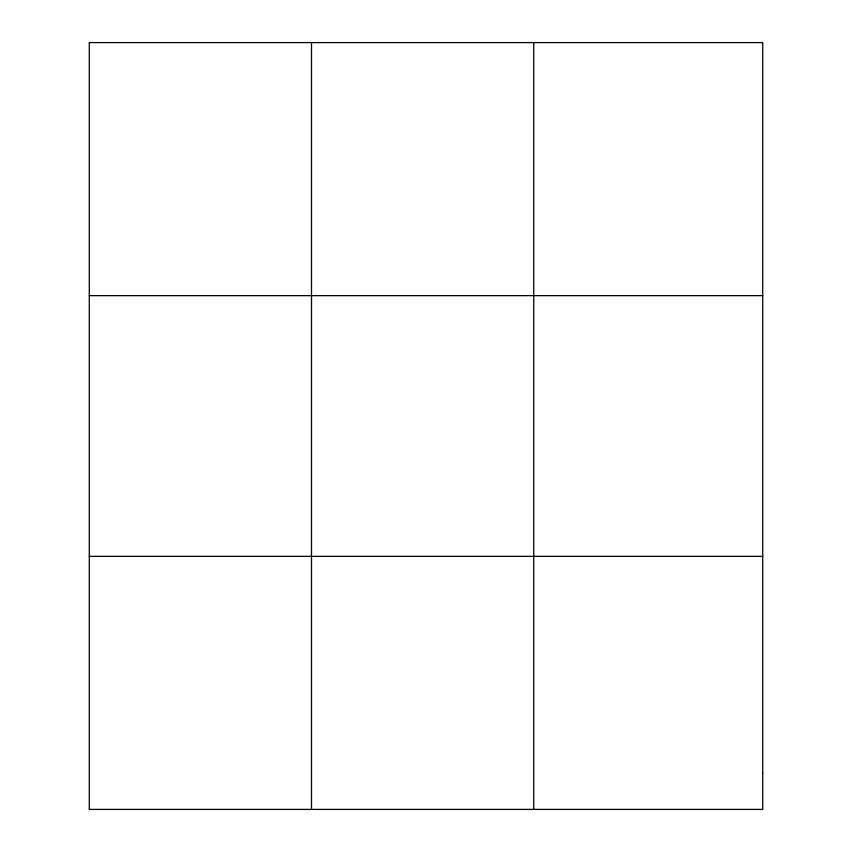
<?xml version="1.0" encoding="UTF-8"?>
<svg xmlns="http://www.w3.org/2000/svg" width="852" height="852" viewBox="0 0 852 852"><rect width="100%" height="100%" fill="white"/><g stroke="black" fill="none" stroke-linecap="round" stroke-linejoin="round"><path stroke-width="1.28" d="M311.512 809.4L311.512 42.6M533.746 809.4L533.746 42.6M89.279 295.644L762.721 295.644M89.279 556.356L762.721 556.356M762.721 773.254L762.721 809.4L89.279 809.4L89.279 42.6L762.721 42.6L762.721 773.254"/></g></svg>
